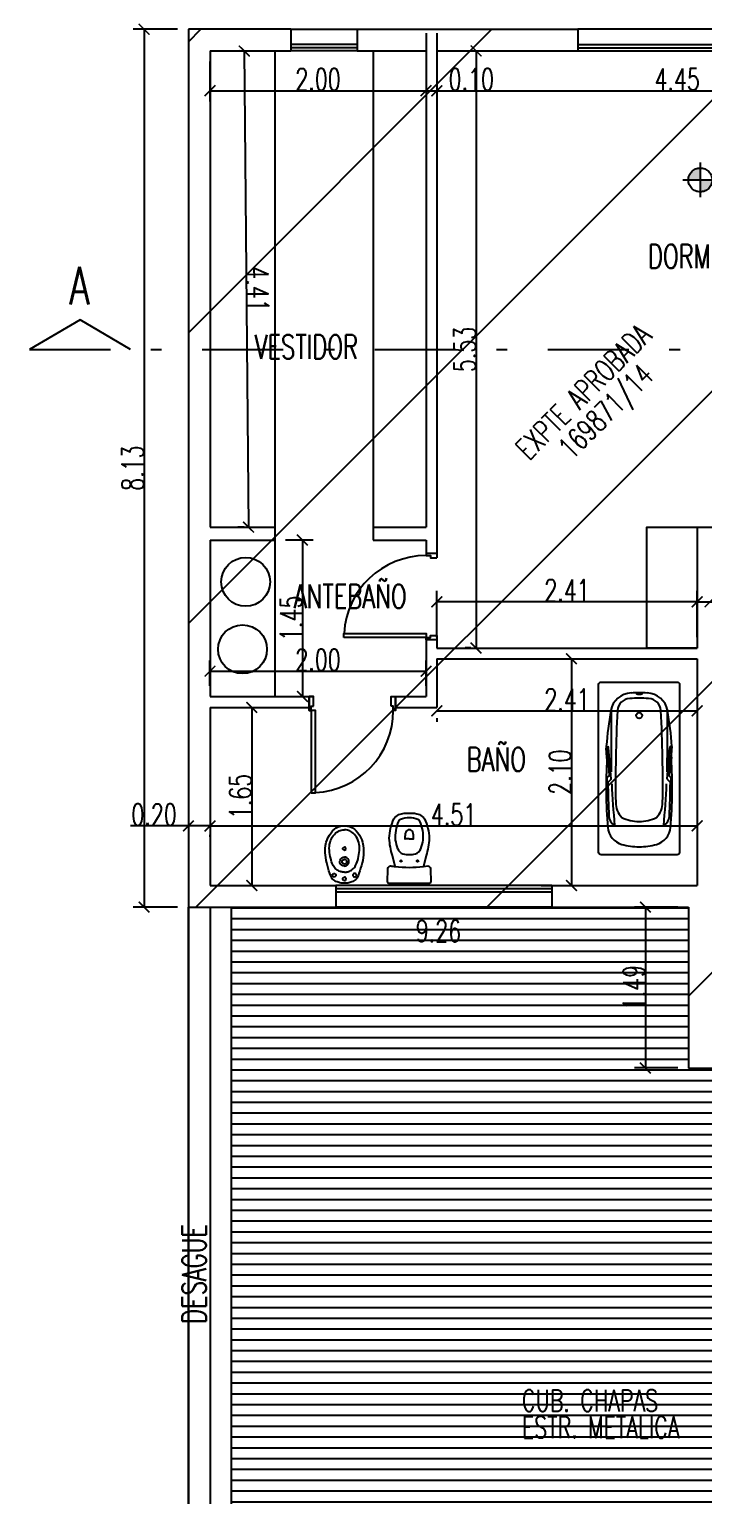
# Model space of a CAD drawing. Header units: millimetres. Extents: x 237 to 802, y 86 to 296.
# Drawn here: x 383.27 to 389.52, y 109.96 to 123.54 of the extents above; entities that cross this region are included whole.
import ezdxf

# ---------------------------------------------------------------- set-up
doc = ezdxf.new("R2010")
doc.units = ezdxf.units.MM
doc.linetypes.add('2040-Superposicion Puentes 20-21-22 con cintas TDC-023-024-025$0$DASHDOT2', pattern=[0.5, 0.25, -0.125, 0, -0.125])
doc.linetypes.add('CENTER', pattern=[50.8, 31.75, -6.35, 6.35, -6.35])
doc.layers.get('Defpoints').update_dxf_attribs({"color": 254})
for name, color, linetype in [('0-HATCH', 7, 'Continuous'), ('01-MUROS', 6, 'Continuous'), ('02', 1, 'Continuous'), ('02-CARPINTERÍAS', 9, 'Continuous'), ('04', 2, 'Continuous'), ('Baños', 1, 'Continuous'), ('MUROS', 6, 'Continuous')]:
    doc.layers.add(name, color=color, linetype=linetype)
doc.styles.add('GRAL', font='romans.shx', dxfattribs={"width": 0.7})
doc.dimstyles.new('C-100-2', dxfattribs={"dimscale": 0, "dimtxt": 0.2, "dimasz": 0.1, "dimexe": 0.1, "dimexo": 0.1, "dimgap": 0.005, "dimtad": 1, "dimzin": 0, "dimdsep": 46, "dimtxsty": 'GRAL', "dimblk1": 'ARCHTICK', "dimblk2": 'ARCHTICK', "dimsah": 1, "dimcen": 0, "dimclrd": 9, "dimclre": 9, "dimclrt": 1, "dimazin": 0, "dimtfac": 1, "dimtofl": 0, "dimtmove": 0, "dimatfit": 2, "dimldrblk": 'ARCHTICK', "dimfxl": 0, "dimtolj": 1, "dimtzin": 0, "dimarcsym": 0})
doc.dimstyles.new('SILUETA', dxfattribs={"dimscale": 0, "dimtxt": 0.2, "dimasz": 0.1, "dimexe": 0.1, "dimexo": 0.1, "dimgap": 0.005, "dimtad": 1, "dimlfac": 2, "dimzin": 0, "dimdsep": 46, "dimtxsty": 'GRAL', "dimblk1": 'ARCHTICK', "dimblk2": 'ARCHTICK', "dimsah": 1, "dimcen": 0, "dimse1": 1, "dimse2": 1, "dimsd1": 1, "dimsd2": 1, "dimclrd": 9, "dimclre": 9, "dimclrt": 1, "dimazin": 0, "dimtfac": 1, "dimtofl": 0, "dimtmove": 0, "dimatfit": 2, "dimldrblk": 'ARCHTICK', "dimfxl": 0, "dimtolj": 1, "dimtzin": 0, "dimarcsym": 0})

# ---------------------------------------------------------------- blocks, each defined once
blk = doc.blocks.new('_ArchTick')
at = {"color": 0, "linetype": 'ByBlock', "const_width": 0.15}
blk.add_lwpolyline([(-0.5, -0.5), (0.5, 0.5)], dxfattribs=at)
blk = doc.blocks.new('*D39')
at = {"color": 9, "lineweight": -2}
for p, q in [((384.946, 123.237), (384.946, 122.868)), ((386.946, 123.237), (386.946, 122.868)), ((384.946, 122.968), (386.946, 122.968))]:
    blk.add_line(p, q, dxfattribs=at)
at = {"layer": 'Defpoints', "color": 0}
for p in [(384.946, 123.337), (386.946, 123.337), (386.946, 122.968)]:
    blk.add_point(p, dxfattribs=at)
at = {"color": 9, "lineweight": -2, "xscale": 0.1, "yscale": 0.1, "zscale": 0.1, "rotation": 180}
blk.add_blockref('_ArchTick', (384.946, 122.968), dxfattribs=at)
at = {"color": 9, "lineweight": -2, "xscale": 0.1, "yscale": 0.1, "zscale": 0.1}
blk.add_blockref('_ArchTick', (386.946, 122.968), dxfattribs=at)
at = {"color": 1, "insert": (385.946, 123.073), "char_height": 0.2, "attachment_point": 5, "style": 'GRAL'}
blk.add_mtext('\\A1;2.00', dxfattribs=at)
blk = doc.blocks.new('*D40')
at = {"color": 9, "lineweight": -2}
for p, q in [((387.046, 123.237), (387.046, 122.868)), ((391.496, 123.237), (391.496, 122.868)), ((387.046, 122.968), (391.496, 122.968))]:
    blk.add_line(p, q, dxfattribs=at)
at = {"layer": 'Defpoints', "color": 0}
for p in [(387.046, 123.337), (391.496, 123.337), (391.496, 122.968)]:
    blk.add_point(p, dxfattribs=at)
at = {"color": 9, "lineweight": -2, "xscale": 0.1, "yscale": 0.1, "zscale": 0.1, "rotation": 180}
blk.add_blockref('_ArchTick', (387.046, 122.968), dxfattribs=at)
at = {"color": 9, "lineweight": -2, "xscale": 0.1, "yscale": 0.1, "zscale": 0.1}
blk.add_blockref('_ArchTick', (391.496, 122.968), dxfattribs=at)
at = {"color": 1, "insert": (389.271, 123.073), "char_height": 0.2, "attachment_point": 5, "style": 'GRAL'}
blk.add_mtext('\\A1;4.45', dxfattribs=at)
blk = doc.blocks.new('*D49')
at = {"color": 9, "lineweight": -2}
for p, q in [((387.409, 123.337), (387.409, 117.807)), ((387.499, 123.337), (387.509, 123.337)), ((387.36, 117.807), (387.309, 117.807))]:
    blk.add_line(p, q, dxfattribs=at)
at = {"layer": 'Defpoints', "color": 0}
for p in [(387.399, 123.337), (387.409, 117.807), (387.46, 117.807)]:
    blk.add_point(p, dxfattribs=at)
at = {"color": 9, "lineweight": -2, "xscale": 0.1, "yscale": 0.1, "zscale": 0.1}
for p, rotation in [((387.409, 123.337), 90), ((387.409, 117.807), 270)]:
    blk.add_blockref('_ArchTick', p, dxfattribs=dict(at, rotation=rotation))
at = {"color": 1, "insert": (387.304, 120.572), "char_height": 0.2, "attachment_point": 5, "rotation": 90, "style": 'GRAL'}
blk.add_mtext('\\A1;5.53', dxfattribs=at)
blk = doc.blocks.new('*D50')
at = {"color": 9, "lineweight": -2}
for p, q in [((387.046, 117.907), (387.046, 118.335)), ((389.456, 117.907), (389.456, 118.335)), ((389.456, 118.235), (387.046, 118.235))]:
    blk.add_line(p, q, dxfattribs=at)
at = {"layer": 'Defpoints', "color": 0}
for p in [(387.046, 118.235), (387.046, 117.807), (389.456, 117.807)]:
    blk.add_point(p, dxfattribs=at)
at = {"color": 9, "lineweight": -2, "xscale": 0.1, "yscale": 0.1, "zscale": 0.1, "rotation": 180}
blk.add_blockref('_ArchTick', (387.046, 118.235), dxfattribs=at)
at = {"color": 9, "lineweight": -2, "xscale": 0.1, "yscale": 0.1, "zscale": 0.1}
blk.add_blockref('_ArchTick', (389.456, 118.235), dxfattribs=at)
at = {"color": 1, "insert": (388.251, 118.34), "char_height": 0.2, "attachment_point": 5, "style": 'GRAL'}
blk.add_mtext('\\A1;2.41', dxfattribs=at)
blk = doc.blocks.new('*D65')
at = {"color": 9, "lineweight": -2}
for p, q in [((389.456, 118.235), (389.576, 118.235)), ((389.576, 118.235), (390.113, 118.235))]:
    blk.add_line(p, q, dxfattribs=at)
at = {"layer": 'Defpoints', "color": 0}
for p in [(389.456, 118.235), (389.576, 118.235), (389.576, 118.235)]:
    blk.add_point(p, dxfattribs=at)
at = {"color": 9, "lineweight": -2, "xscale": 0.1, "yscale": 0.1, "zscale": 0.1, "rotation": 180}
blk.add_blockref('_ArchTick', (389.456, 118.235), dxfattribs=at)
at = {"color": 9, "lineweight": -2, "xscale": 0.1, "yscale": 0.1, "zscale": 0.1}
blk.add_blockref('_ArchTick', (389.576, 118.235), dxfattribs=at)
at = {"color": 1, "insert": (389.895, 118.34), "char_height": 0.2, "attachment_point": 5, "style": 'GRAL'}
blk.add_mtext('\\A1;0.12', dxfattribs=at)
blk = doc.blocks.new('*D66')
at = {"color": 9, "lineweight": -2}
for p, q in [((386.946, 122.968), (387.046, 122.968)), ((387.046, 122.968), (387.583, 122.968))]:
    blk.add_line(p, q, dxfattribs=at)
at = {"layer": 'Defpoints', "color": 0}
for p in [(386.946, 122.968), (387.046, 122.968), (387.046, 122.968)]:
    blk.add_point(p, dxfattribs=at)
at = {"color": 9, "lineweight": -2, "xscale": 0.1, "yscale": 0.1, "zscale": 0.1, "rotation": 180}
blk.add_blockref('_ArchTick', (386.946, 122.968), dxfattribs=at)
at = {"color": 9, "lineweight": -2, "xscale": 0.1, "yscale": 0.1, "zscale": 0.1}
blk.add_blockref('_ArchTick', (387.046, 122.968), dxfattribs=at)
at = {"color": 1, "insert": (387.365, 123.073), "char_height": 0.2, "attachment_point": 5, "style": 'GRAL'}
blk.add_mtext('\\A1;0.10', dxfattribs=at)
blk = doc.blocks.new('b-bañera')
at = {"color": 1}
for p, q in [((-0.26, -0.25), (-0.26, -0.7)), ((0.26, -0.25), (0.26, -0.7)), ((-0.299, -0.696), (-0.304, -0.612)), ((-0.295, -0.665), (-0.289, -0.595)), ((-0.295, -0.665), (-0.29, -0.671)), ((-0.289, -0.595), (-0.288, -0.596)), ((-0.289, -0.672), (-0.278, -0.866)), ((-0.26, -0.897), (-0.285, -0.608)), ((0.26, -0.897), (0.285, -0.608)), ((0.289, -0.672), (0.278, -0.866)), ((0.289, -0.595), (0.288, -0.596)), ((0.295, -0.665), (0.289, -0.595)), ((0.295, -0.665), (0.29, -0.671)), ((0.299, -0.696), (0.304, -0.612)), ((-0.295, -0.885), (-0.28, -0.87)), ((-0.295, -0.935), (-0.295, -0.885)), ((-0.295, -0.935), (-0.261, -0.901)), ((0.295, -0.935), (0.261, -0.901)), ((0.295, -0.885), (0.28, -0.87)), ((0.295, -0.935), (0.295, -0.885))]:
    blk.add_line(p, q, dxfattribs=at)
blk.add_lwpolyline([(0.352, -1.6), (-0.352, -1.6, -0.414214), (-0.375, -1.577), (-0.375, -0.023, -0.414214), (-0.352, 0), (0.352, 0, -0.414214), (0.375, -0.023), (0.375, -1.577, -0.414214)], format="xyb", close=True)
blk.add_lwpolyline([(-0.026, -0.108, 0.338364), (-0.025, -0.109, 0.038384), (-0.018, -0.11, 0.0164), (-0.01, -0.111, 0.011665), (0.002, -0.111, 0.011665), (0.013, -0.111, 0.0164), (0.021, -0.11, 0.038384), (0.029, -0.109, 0.338364), (0.029, -0.108, 0.338364), (0.029, -0.107, 0.038384), (0.021, -0.106, 0.0164), (0.013, -0.105, 0.011665), (0.002, -0.105, 0.011665), (-0.01, -0.105, 0.0164), (-0.018, -0.106, 0.038384), (-0.025, -0.107, 0.338364)], format="xyb", close=True, dxfattribs=at)
blk.add_circle((0, -0.31), 0.0275, dxfattribs=at)
for centre, radius, start, end in [((-0.067, -0.301), 0.2, 92.1239, 168.9839), ((0, -2.1), 2, 90, 92.1239), ((0, -2.1), 2, 87.8761, 90), ((0.067, -0.301), 0.2, 11.0161, 87.8761), ((3.804, -0.935), 4.122, 170.6169, 175.2837), ((10.217, -0.834), 10.434, 176.8722, 179.2656), ((-0.082, -0.272), 0.12, 92.5539, 176.467), ((0, -2.1), 1.95, 90, 92.5539), ((0, -2.1), 1.95, 87.4461, 90), ((0.082, -0.272), 0.12, 3.533, 87.4461), ((-10.217, -0.834), 10.434, 0.7344, 3.1278), ((-3.804, -0.935), 4.122, 4.7163, 9.3831), ((-0.205, -0.606), 0.1, 174.4587, 183.7832), ((-0.291, -0.672), 0.002, 5, 45.7989), ((-0.289, -0.598), 0.002, 12.2804, 69.2529), ((-0.384, -0.619), 0.1, 4.1251, 12.2804), ((0.384, -0.619), 0.1, 167.7196, 175.8749), ((0.289, -0.598), 0.002, 110.7471, 167.7196), ((0.291, -0.672), 0.002, 134.2011, 175), ((0.205, -0.606), 0.1, 356.2168, 5.5413), ((4.372, -0.974), 4.678, 176.7381, 184.5547), ((-0.389, -0.702), 0.09, 356.4609, 3.7832), ((4.742, -0.704), 5.002, 179.9558, 181.4637), ((8.359, -0.93), 8.578, 178.4608, 181.2396), ((-8.359, -0.93), 8.578, 358.7604, 1.5392), ((-4.742, -0.704), 5.002, 358.5363, 0.0442), ((-4.372, -0.974), 4.678, 355.4453, 3.2619), ((0.389, -0.702), 0.09, 176.2168, 183.5391), ((6.261, -0.896), 6.55, 180.2903, 183.0512), ((-0.284, -0.866), 0.006, 315, 3.2505), ((-0.266, -0.897), 0.006, 315, 5), ((6.335, -0.669), 6.595, 182.3806, 185.7358), ((-6.335, -0.669), 6.595, 354.2642, 357.6194), ((0.266, -0.897), 0.006, 175, 225), ((0.284, -0.866), 0.006, 176.7495, 225), ((-6.261, -0.896), 6.55, 356.9488, 359.7097), ((-0.02, -1.116), 0.197, 179.9258, 224.322), ((0.02, -1.116), 0.197, 315.678, 0.0742), ((-0.112, -1.33), 0.18, 184.9418, 254.479), ((-0.18, -1.239), 0.1, 182.9172, 241.9463), ((0, -0.925), 0.366, 243.8791, 270), ((0, -0.925), 0.366, 270, 296.1209), ((0.112, -1.33), 0.18, 285.521, 355.0582), ((0.18, -1.239), 0.1, 298.0537, 357.0828), ((0, -0.925), 0.6, 254.479, 270), ((0, -0.925), 0.6, 270, 285.521)]:
    blk.add_arc(centre, radius, start, end, dxfattribs=at)
blk = doc.blocks.new('*D103')
at = {"color": 9, "lineweight": -2}
for p, q in [((389.276, 115.407), (388.877, 115.407)), ((388.977, 115.407), (388.977, 113.917)), ((389.276, 113.917), (388.877, 113.917))]:
    blk.add_line(p, q, dxfattribs=at)
at = {"layer": 'Defpoints', "color": 0}
for p in [(389.376, 115.407), (388.977, 113.917), (389.376, 113.917)]:
    blk.add_point(p, dxfattribs=at)
at = {"color": 9, "lineweight": -2, "xscale": 0.1, "yscale": 0.1, "zscale": 0.1}
for p, rotation in [((388.977, 115.407), 90), ((388.977, 113.917), 270)]:
    blk.add_blockref('_ArchTick', p, dxfattribs=dict(at, rotation=rotation))
at = {"color": 1, "insert": (388.872, 114.662), "char_height": 0.2, "attachment_point": 5, "rotation": 90, "style": 'GRAL'}
blk.add_mtext('\\A1;1.49', dxfattribs=at)
blk = doc.blocks.new('*D105')
at = {"color": 9, "lineweight": -2}
for p, q in [((384.646, 123.537), (384.236, 123.537)), ((384.336, 123.537), (384.336, 115.407)), ((384.646, 115.407), (384.236, 115.407))]:
    blk.add_line(p, q, dxfattribs=at)
at = {"layer": 'Defpoints', "color": 0}
for p in [(384.746, 123.537), (384.336, 115.407), (384.746, 115.407)]:
    blk.add_point(p, dxfattribs=at)
at = {"color": 9, "lineweight": -2, "xscale": 0.1, "yscale": 0.1, "zscale": 0.1}
for p, rotation in [((384.336, 123.537), 90), ((384.336, 115.407), 270)]:
    blk.add_blockref('_ArchTick', p, dxfattribs=dict(at, rotation=rotation))
at = {"color": 1, "insert": (384.231, 119.472), "char_height": 0.2, "attachment_point": 5, "rotation": 90, "style": 'GRAL'}
blk.add_mtext('\\A1;8.13', dxfattribs=at)
blk = doc.blocks.new('*D146')
at = {"layer": 'Defpoints', "color": 0}
for p in [(384.746, 115.407), (389.376, 115.407), (384.746, 115.081)]:
    blk.add_point(p, dxfattribs=at)
at = {"color": 1, "insert": (387.061, 115.186), "char_height": 0.2, "attachment_point": 5, "style": 'GRAL'}
blk.add_mtext('\\A1;9.26', dxfattribs=at)
blk = doc.blocks.new('b-inodoro')
at = {"color": 1}
for q in [(-0.036, -0.415), (0.036, -0.415)]:
    blk.add_line((0, -0.414), q, dxfattribs=at)
blk.add_lwpolyline([(-0.172, -0.164, -0.38877), (-0.197, -0.141, -0.019887), (-0.198, -0.126), (-0.2, -0.025), (-0.2, -0.02, -0.414214), (-0.18, 0), (0.18, 0, -0.414214), (0.2, -0.02), (0.2, -0.025), (0.198, -0.126, -0.019887), (0.197, -0.141, -0.38877), (0.172, -0.164), (0.17, -0.164, 0.009225), (0.131, -0.158), (0.155, -0.26, -0.058031), (0.185, -0.42, -0.099768), (0.141, -0.6, -0.155256), (0.095, -0.64, -0.093906), (0, -0.654, -0.093906), (-0.095, -0.64, -0.155256), (-0.141, -0.6, -0.099768), (-0.185, -0.42, -0.058031), (-0.156, -0.26), (-0.131, -0.158)], format="xyb", close=True)
for centre in [(-0.077, -0.21), (0.076, -0.21)]:
    blk.add_circle(centre, 0.0075, dxfattribs=at)
blk.add_arc((0, -1.228), 1.077, 83.0332, 96.9668)
for centre, radius, start, end in [((-0.01, -0.438), 0.169, 86.6758, 106.6602), ((0.01, -0.438), 0.169, 73.3398, 93.3242), ((0.223, -0.434), 0.353, 174.9532, 203.9732), ((0.165, -0.44), 0.296, 156.8405, 172.9203), ((-0.034, -0.349), 0.0772, 108.7508, 160.6658), ((0.034, -0.349), 0.0772, 19.3342, 71.2492), ((-0.223, -0.434), 0.353, 336.0268, 5.0468), ((-0.165, -0.44), 0.296, 7.0797, 23.1595), ((-0.036, -0.42), 0.00506, 91.9734, 179.8282), ((0.152, -0.421), 0.193, 179.8282, 196.8593), ((0, -0.465), 0.0349, 200.5908, 269.6445), ((0, -0.465), 0.0349, 270.3555, 339.4092), ((-0.152, -0.421), 0.193, 343.1407, 0.1718), ((0.036, -0.42), 0.00506, 0.1718, 88.0266), ((-0.07, -0.565), 0.0324, 203.9732, 250.1669), ((0.007, -0.353), 0.258, 250.1669, 268.5519), ((-0.007, -0.353), 0.258, 271.4481, 289.8331), ((0.07, -0.565), 0.0324, 289.8331, 336.0268)]:
    blk.add_arc(centre, radius, start, end, dxfattribs=at)
blk = doc.blocks.new('b-bidet')
at = {"color": 1}
for p, q in [((-0.111, -0.073), (-0.112, -0.078)), ((-0.112, -0.078), (-0.111, -0.083)), ((-0.109, -0.068), (-0.111, -0.073)), ((-0.111, -0.083), (-0.109, -0.088)), ((-0.105, -0.065), (-0.109, -0.068)), ((-0.109, -0.088), (-0.105, -0.092)), ((-0.101, -0.062), (-0.105, -0.065)), ((-0.105, -0.092), (-0.101, -0.094)), ((-0.101, -0.094), (-0.095, -0.095)), ((-0.095, -0.061), (-0.101, -0.062)), ((-0.09, -0.062), (-0.095, -0.061)), ((-0.095, -0.095), (-0.09, -0.094)), ((-0.085, -0.065), (-0.09, -0.062)), ((-0.09, -0.094), (-0.085, -0.092)), ((-0.082, -0.068), (-0.085, -0.065)), ((-0.085, -0.092), (-0.082, -0.088)), ((-0.079, -0.073), (-0.082, -0.068)), ((-0.082, -0.088), (-0.079, -0.083)), ((-0.079, -0.078), (-0.079, -0.073)), ((-0.079, -0.083), (-0.079, -0.078)), ((-0.013, -0.034), (-0.016, -0.039)), ((-0.016, -0.039), (-0.016, -0.044)), ((-0.016, -0.044), (-0.016, -0.049)), ((-0.016, -0.049), (-0.013, -0.053)), ((-0.01, -0.03), (-0.013, -0.034)), ((-0.013, -0.053), (-0.01, -0.057)), ((-0.005, -0.028), (-0.01, -0.03)), ((-0.01, -0.057), (-0.005, -0.059)), ((0, -0.027), (-0.005, -0.028)), ((-0.005, -0.059), (0, -0.06)), ((0, -0.027), (0.005, -0.028)), ((0.005, -0.059), (0, -0.06)), ((0.005, -0.028), (0.01, -0.03)), ((0.01, -0.057), (0.005, -0.059)), ((0.01, -0.03), (0.013, -0.034)), ((0.013, -0.053), (0.01, -0.057)), ((0.013, -0.034), (0.016, -0.039)), ((0.016, -0.049), (0.013, -0.053)), ((0.016, -0.039), (0.016, -0.044)), ((0.016, -0.044), (0.016, -0.049)), ((0.079, -0.073), (0.082, -0.068)), ((0.079, -0.078), (0.079, -0.073)), ((0.079, -0.083), (0.079, -0.078)), ((0.082, -0.088), (0.079, -0.083)), ((0.082, -0.068), (0.085, -0.065)), ((0.085, -0.092), (0.082, -0.088)), ((0.085, -0.065), (0.09, -0.062)), ((0.09, -0.094), (0.085, -0.092)), ((0.09, -0.062), (0.095, -0.061)), ((0.095, -0.095), (0.09, -0.094)), ((0.095, -0.061), (0.1, -0.062)), ((0.1, -0.094), (0.095, -0.095)), ((0.1, -0.062), (0.105, -0.065)), ((0.105, -0.092), (0.1, -0.094)), ((0.105, -0.065), (0.109, -0.068)), ((0.109, -0.088), (0.105, -0.092)), ((0.109, -0.068), (0.111, -0.073)), ((0.111, -0.083), (0.109, -0.088)), ((0.111, -0.073), (0.112, -0.078)), ((0.112, -0.078), (0.111, -0.083)), ((-0.041, -0.192), (-0.042, -0.205)), ((-0.042, -0.205), (-0.04, -0.218)), ((-0.036, -0.18), (-0.041, -0.192)), ((-0.04, -0.218), (-0.033, -0.23)), ((-0.027, -0.17), (-0.036, -0.18)), ((-0.033, -0.23), (-0.023, -0.239)), ((-0.015, -0.164), (-0.027, -0.17)), ((-0.023, -0.239), (-0.011, -0.244)), ((-0.021, -0.197), (-0.022, -0.204)), ((-0.022, -0.204), (-0.021, -0.211)), ((-0.018, -0.191), (-0.021, -0.197)), ((-0.021, -0.211), (-0.017, -0.217)), ((-0.013, -0.186), (-0.018, -0.191)), ((-0.017, -0.217), (-0.012, -0.222)), ((0, -0.161), (-0.015, -0.164)), ((-0.007, -0.183), (-0.013, -0.186)), ((-0.012, -0.222), (-0.006, -0.225)), ((-0.011, -0.244), (0, -0.246)), ((0, -0.181), (-0.007, -0.183)), ((-0.006, -0.225), (0, -0.225)), ((0, -0.161), (0.015, -0.164)), ((0, -0.181), (0.007, -0.183)), ((0.006, -0.225), (0, -0.225)), ((0.011, -0.244), (0, -0.246)), ((0.012, -0.222), (0.006, -0.225)), ((0.007, -0.183), (0.013, -0.186)), ((0.023, -0.239), (0.011, -0.244)), ((0.017, -0.217), (0.012, -0.222)), ((0.013, -0.186), (0.018, -0.191)), ((0.015, -0.164), (0.027, -0.17)), ((0.021, -0.211), (0.017, -0.217)), ((0.018, -0.191), (0.021, -0.197)), ((0.021, -0.197), (0.022, -0.204)), ((0.022, -0.204), (0.021, -0.211)), ((0.033, -0.23), (0.023, -0.239)), ((0.027, -0.17), (0.036, -0.18)), ((0.04, -0.218), (0.033, -0.23)), ((0.036, -0.18), (0.041, -0.192)), ((0.042, -0.205), (0.04, -0.218)), ((0.041, -0.192), (0.042, -0.205)), ((-0.012, -0.315), (-0.014, -0.319)), ((-0.014, -0.319), (-0.014, -0.323)), ((-0.014, -0.323), (-0.014, -0.328)), ((-0.014, -0.328), (-0.012, -0.332)), ((-0.008, -0.312), (-0.012, -0.315)), ((-0.012, -0.332), (-0.009, -0.335)), ((-0.009, -0.335), (-0.005, -0.337)), ((-0.004, -0.31), (-0.008, -0.312)), ((-0.005, -0.337), (0, -0.338)), ((0, -0.309), (-0.004, -0.31)), ((0, -0.309), (0.004, -0.31)), ((0.005, -0.337), (0, -0.338)), ((0.004, -0.31), (0.008, -0.312)), ((0.009, -0.335), (0.005, -0.337)), ((0.008, -0.312), (0.012, -0.315)), ((0.012, -0.332), (0.009, -0.335)), ((0.012, -0.315), (0.014, -0.319)), ((0.014, -0.328), (0.012, -0.332)), ((0.014, -0.319), (0.014, -0.323)), ((0.014, -0.323), (0.014, -0.328))]:
    blk.add_line(p, q, dxfattribs=at)
for p, q in [((-0.076, -0.133), (-0.085, -0.141)), ((-0.067, -0.126), (-0.076, -0.133)), ((-0.059, -0.121), (-0.067, -0.126)), ((-0.051, -0.116), (-0.059, -0.121)), ((-0.039, -0.112), (-0.051, -0.116)), ((-0.032, -0.11), (-0.039, -0.112)), ((-0.023, -0.109), (-0.032, -0.11)), ((-0.017, -0.108), (-0.023, -0.109)), ((-0.008, -0.107), (-0.017, -0.108)), ((0, -0.107), (-0.008, -0.107)), ((0, -0.107), (0.008, -0.107)), ((0.008, -0.107), (0.017, -0.108)), ((0.017, -0.108), (0.023, -0.109)), ((0.023, -0.109), (0.032, -0.11)), ((0.032, -0.11), (0.039, -0.112)), ((0.039, -0.112), (0.051, -0.116)), ((0.051, -0.116), (0.059, -0.121)), ((0.059, -0.121), (0.067, -0.126)), ((0.067, -0.126), (0.076, -0.133)), ((0.076, -0.133), (0.085, -0.141)), ((-0.135, -0.269), (-0.137, -0.288)), ((-0.131, -0.251), (-0.135, -0.269)), ((-0.127, -0.233), (-0.131, -0.251)), ((-0.124, -0.218), (-0.127, -0.233)), ((-0.119, -0.202), (-0.124, -0.218)), ((-0.113, -0.188), (-0.119, -0.202)), ((-0.104, -0.169), (-0.113, -0.188)), ((-0.099, -0.158), (-0.104, -0.169)), ((-0.093, -0.15), (-0.099, -0.158)), ((-0.085, -0.141), (-0.093, -0.15)), ((0.085, -0.141), (0.093, -0.15)), ((0.093, -0.15), (0.099, -0.158)), ((0.099, -0.158), (0.104, -0.169)), ((0.104, -0.169), (0.113, -0.188)), ((0.113, -0.188), (0.119, -0.202)), ((0.119, -0.202), (0.124, -0.218)), ((0.124, -0.218), (0.127, -0.233)), ((0.127, -0.233), (0.131, -0.251)), ((0.131, -0.251), (0.135, -0.269)), ((0.135, -0.269), (0.137, -0.288)), ((-0.139, -0.308), (-0.14, -0.33)), ((-0.14, -0.33), (-0.139, -0.347)), ((-0.137, -0.288), (-0.139, -0.308)), ((-0.139, -0.347), (-0.137, -0.364)), ((-0.137, -0.364), (-0.133, -0.381)), ((-0.133, -0.381), (-0.128, -0.398)), ((-0.128, -0.398), (-0.121, -0.415)), ((0.128, -0.398), (0.121, -0.415)), ((0.133, -0.381), (0.128, -0.398)), ((0.137, -0.364), (0.133, -0.381)), ((0.137, -0.288), (0.139, -0.308)), ((0.139, -0.347), (0.137, -0.364)), ((0.139, -0.308), (0.14, -0.33)), ((0.14, -0.33), (0.139, -0.347)), ((-0.121, -0.415), (-0.113, -0.43)), ((-0.113, -0.43), (-0.104, -0.442)), ((-0.104, -0.442), (-0.093, -0.456)), ((-0.093, -0.456), (-0.081, -0.468)), ((-0.081, -0.468), (-0.069, -0.478)), ((-0.069, -0.478), (-0.059, -0.484)), ((-0.059, -0.484), (-0.05, -0.489)), ((-0.05, -0.489), (-0.039, -0.493)), ((-0.039, -0.493), (-0.03, -0.496)), ((-0.03, -0.496), (-0.016, -0.498)), ((-0.016, -0.498), (-0.007, -0.499)), ((-0.007, -0.499), (0, -0.499)), ((0.007, -0.499), (0, -0.499)), ((0.016, -0.498), (0.007, -0.499)), ((0.03, -0.496), (0.016, -0.498)), ((0.039, -0.493), (0.03, -0.496)), ((0.05, -0.489), (0.039, -0.493)), ((0.059, -0.484), (0.05, -0.489)), ((0.069, -0.478), (0.059, -0.484)), ((0.081, -0.468), (0.069, -0.478)), ((0.093, -0.456), (0.081, -0.468)), ((0.104, -0.442), (0.093, -0.456)), ((0.113, -0.43), (0.104, -0.442)), ((0.121, -0.415), (0.113, -0.43))]:
    blk.add_line(p, q)
blk.add_lwpolyline([(0, -0.004), (0.005, -0.004), (0.014, -0.004), (0.022, -0.005), (0.031, -0.006), (0.041, -0.008), (0.05, -0.01), (0.059, -0.013), (0.068, -0.016), (0.078, -0.02), (0.088, -0.025), (0.096, -0.031), (0.105, -0.038), (0.113, -0.046), (0.118, -0.054), (0.123, -0.065), (0.129, -0.078), (0.135, -0.093), (0.143, -0.118), (0.15, -0.142), (0.158, -0.167), (0.164, -0.193), (0.169, -0.216), (0.173, -0.241), (0.176, -0.265), (0.177, -0.284), (0.177, -0.298), (0.177, -0.311), (0.177, -0.327), (0.174, -0.355), (0.168, -0.384), (0.161, -0.405), (0.152, -0.426), (0.139, -0.45), (0.124, -0.472), (0.11, -0.488), (0.093, -0.504), (0.075, -0.516), (0.057, -0.525), (0.044, -0.53), (0.032, -0.533), (0.021, -0.535), (0.008, -0.537), (0, -0.537), (-0.008, -0.537), (-0.021, -0.535), (-0.032, -0.533), (-0.044, -0.53), (-0.057, -0.525), (-0.075, -0.516), (-0.093, -0.504), (-0.11, -0.488), (-0.124, -0.472), (-0.139, -0.45), (-0.152, -0.426), (-0.161, -0.405), (-0.168, -0.384), (-0.174, -0.355), (-0.177, -0.327), (-0.177, -0.311), (-0.177, -0.298), (-0.177, -0.284), (-0.176, -0.265), (-0.173, -0.241), (-0.169, -0.216), (-0.164, -0.193), (-0.158, -0.167), (-0.15, -0.142), (-0.143, -0.118), (-0.135, -0.093), (-0.129, -0.078), (-0.123, -0.065), (-0.118, -0.054), (-0.113, -0.046), (-0.105, -0.038), (-0.096, -0.031), (-0.088, -0.025), (-0.078, -0.02), (-0.068, -0.016), (-0.059, -0.013), (-0.05, -0.01), (-0.041, -0.008), (-0.031, -0.006), (-0.022, -0.005), (-0.014, -0.004), (-0.005, -0.004)], close=True)
blk = doc.blocks.new('*D159')
at = {"color": 9, "lineweight": -2}
for p, q in [((385.221, 123.336), (385.163, 123.335)), ((385.263, 123.336), (385.303, 118.926)), ((385.261, 118.926), (385.203, 118.925))]:
    blk.add_line(p, q, dxfattribs=at)
at = {"layer": 'Defpoints', "color": 0}
for p in [(385.321, 123.337), (385.303, 118.926), (385.361, 118.927)]:
    blk.add_point(p, dxfattribs=at)
at = {"color": 9, "lineweight": -2, "xscale": 0.1, "yscale": 0.1, "zscale": 0.1}
for p, rotation in [((385.263, 123.336), 90.52452677730103), ((385.303, 118.926), 270.524526777301)]:
    blk.add_blockref('_ArchTick', p, dxfattribs=dict(at, rotation=rotation))
at = {"color": 1, "insert": (385.388, 121.132), "char_height": 0.2, "attachment_point": 5, "rotation": 270.5245, "style": 'GRAL'}
blk.add_mtext('\\A1;4.41', dxfattribs=at)
blk = doc.blocks.new('*D160')
at = {"color": 9, "lineweight": -2}
for p, q in [((385.046, 117.257), (385.433, 117.257)), ((385.333, 117.257), (385.333, 115.607)), ((385.046, 115.607), (385.433, 115.607))]:
    blk.add_line(p, q, dxfattribs=at)
at = {"layer": 'Defpoints', "color": 0}
for p in [(384.946, 117.257), (384.946, 115.607), (385.333, 115.607)]:
    blk.add_point(p, dxfattribs=at)
at = {"color": 9, "lineweight": -2, "xscale": 0.1, "yscale": 0.1, "zscale": 0.1}
for p, rotation in [((385.333, 117.257), 90), ((385.333, 115.607), 270)]:
    blk.add_blockref('_ArchTick', p, dxfattribs=dict(at, rotation=rotation))
at = {"color": 1, "insert": (385.228, 116.432), "char_height": 0.2, "attachment_point": 5, "rotation": 90, "style": 'GRAL'}
blk.add_mtext('\\A1;1.65', dxfattribs=at)
blk = doc.blocks.new('*D161')
at = {"color": 9, "lineweight": -2}
for p, q in [((384.946, 116.159), (389.456, 116.159)), ((384.946, 116.076), (384.946, 116.059)), ((389.456, 116.076), (389.456, 116.059))]:
    blk.add_line(p, q, dxfattribs=at)
at = {"layer": 'Defpoints', "color": 0}
for p in [(384.946, 116.176), (389.456, 116.176), (389.456, 116.159)]:
    blk.add_point(p, dxfattribs=at)
at = {"color": 9, "lineweight": -2, "xscale": 0.1, "yscale": 0.1, "zscale": 0.1, "rotation": 180}
blk.add_blockref('_ArchTick', (384.946, 116.159), dxfattribs=at)
at = {"color": 9, "lineweight": -2, "xscale": 0.1, "yscale": 0.1, "zscale": 0.1}
blk.add_blockref('_ArchTick', (389.456, 116.159), dxfattribs=at)
at = {"color": 1, "insert": (387.201, 116.264), "char_height": 0.2, "attachment_point": 5, "style": 'GRAL'}
blk.add_mtext('\\A1;4.51', dxfattribs=at)
blk = doc.blocks.new('*D162')
at = {"color": 9, "lineweight": -2}
for p, q in [((384.746, 116.159), (384.21, 116.159)), ((384.946, 116.159), (384.746, 116.159))]:
    blk.add_line(p, q, dxfattribs=at)
at = {"layer": 'Defpoints', "color": 0}
for p in [(384.746, 116.159), (384.746, 116.159), (384.946, 116.159)]:
    blk.add_point(p, dxfattribs=at)
at = {"color": 9, "lineweight": -2, "xscale": 0.1, "yscale": 0.1, "zscale": 0.1, "rotation": 180}
blk.add_blockref('_ArchTick', (384.746, 116.159), dxfattribs=at)
at = {"color": 9, "lineweight": -2, "xscale": 0.1, "yscale": 0.1, "zscale": 0.1}
blk.add_blockref('_ArchTick', (384.946, 116.159), dxfattribs=at)
at = {"color": 1, "insert": (384.428, 116.264), "char_height": 0.2, "attachment_point": 5, "style": 'GRAL'}
blk.add_mtext('\\A1;0.20', dxfattribs=at)
blk = doc.blocks.new('*D164')
at = {"color": 9, "lineweight": -2}
for p, q in [((385.646, 118.807), (385.902, 118.807)), ((385.802, 118.807), (385.802, 117.357)), ((385.646, 117.357), (385.902, 117.357))]:
    blk.add_line(p, q, dxfattribs=at)
at = {"layer": 'Defpoints', "color": 0}
for p in [(385.546, 118.807), (385.546, 117.357), (385.802, 117.357)]:
    blk.add_point(p, dxfattribs=at)
at = {"color": 9, "lineweight": -2, "xscale": 0.1, "yscale": 0.1, "zscale": 0.1}
for p, rotation in [((385.802, 118.807), 90), ((385.802, 117.357), 270)]:
    blk.add_blockref('_ArchTick', p, dxfattribs=dict(at, rotation=rotation))
at = {"color": 1, "insert": (385.697, 118.082), "char_height": 0.2, "attachment_point": 5, "rotation": 90, "style": 'GRAL'}
blk.add_mtext('\\A1;1.45', dxfattribs=at)
blk = doc.blocks.new('*D165')
at = {"color": 9, "lineweight": -2}
for p, q in [((384.946, 117.457), (384.946, 117.692)), ((386.946, 117.457), (386.946, 117.692)), ((384.946, 117.592), (386.946, 117.592))]:
    blk.add_line(p, q, dxfattribs=at)
at = {"layer": 'Defpoints', "color": 0}
for p in [(386.946, 117.592), (384.946, 117.357), (386.946, 117.357)]:
    blk.add_point(p, dxfattribs=at)
at = {"color": 9, "lineweight": -2, "xscale": 0.1, "yscale": 0.1, "zscale": 0.1, "rotation": 180}
blk.add_blockref('_ArchTick', (384.946, 117.592), dxfattribs=at)
at = {"color": 9, "lineweight": -2, "xscale": 0.1, "yscale": 0.1, "zscale": 0.1}
blk.add_blockref('_ArchTick', (386.946, 117.592), dxfattribs=at)
at = {"color": 1, "insert": (385.946, 117.697), "char_height": 0.2, "attachment_point": 5, "style": 'GRAL'}
blk.add_mtext('\\A1;2.00', dxfattribs=at)
blk = doc.blocks.new('*D166')
at = {"color": 9, "lineweight": -2}
for p, q in [((388.292, 117.707), (388.292, 115.607)), ((388.351, 117.707), (388.392, 117.707)), ((388.351, 115.607), (388.392, 115.607))]:
    blk.add_line(p, q, dxfattribs=at)
at = {"layer": 'Defpoints', "color": 0}
for p in [(388.251, 117.707), (388.251, 115.607), (388.292, 115.607)]:
    blk.add_point(p, dxfattribs=at)
at = {"color": 9, "lineweight": -2, "xscale": 0.1, "yscale": 0.1, "zscale": 0.1}
for p, rotation in [((388.292, 117.707), 90), ((388.292, 115.607), 270)]:
    blk.add_blockref('_ArchTick', p, dxfattribs=dict(at, rotation=rotation))
at = {"color": 1, "insert": (388.187, 116.657), "char_height": 0.2, "attachment_point": 5, "rotation": 90, "style": 'GRAL'}
blk.add_mtext('\\A1;2.10', dxfattribs=at)
blk = doc.blocks.new('*D167')
at = {"color": 9, "lineweight": -2}
for p, q in [((387.046, 117.224), (389.456, 117.224)), ((387.046, 117.157), (387.046, 117.124)), ((389.456, 117.157), (389.456, 117.124))]:
    blk.add_line(p, q, dxfattribs=at)
at = {"layer": 'Defpoints', "color": 0}
for p in [(387.046, 117.257), (389.456, 117.257), (389.456, 117.224)]:
    blk.add_point(p, dxfattribs=at)
at = {"color": 9, "lineweight": -2, "xscale": 0.1, "yscale": 0.1, "zscale": 0.1, "rotation": 180}
blk.add_blockref('_ArchTick', (387.046, 117.224), dxfattribs=at)
at = {"color": 9, "lineweight": -2, "xscale": 0.1, "yscale": 0.1, "zscale": 0.1}
blk.add_blockref('_ArchTick', (389.456, 117.224), dxfattribs=at)
at = {"color": 1, "insert": (388.251, 117.329), "char_height": 0.2, "attachment_point": 5, "style": 'GRAL'}
blk.add_mtext('\\A1;2.41', dxfattribs=at)

msp = doc.modelspace()

# ---------------------------------------------------------------- hatches: boundary and pattern name
h = msp.add_hatch()
h.set_pattern_fill('ANSI31', color=9, scale=0.6)
h.paths.add_polyline_path([(384.7464, 123.5365), (391.6964, 123.5365), (391.6964, 122.9065), (394.6464, 122.9065), (394.6464, 123.5365), (398.7464, 123.5365), (398.7464, 112.1965), (394.7864, 112.1965), (394.7864, 116.8065), (391.9764, 116.8065), (391.9764, 113.9165), (389.3764, 113.9165), (389.3764, 115.4065), (384.7464, 115.4065)])
h = msp.add_hatch()
h.set_pattern_fill('_USER', color=256, scale=0.1, angle=180, pattern_type=0)
h.set_pattern_definition([(180, (0, 0), (-1e-17, -0.1), [])])
h.paths.add_polyline_path([(390.9464, 113.9165), (390.2264, 113.9165), (389.3764, 113.9165), (389.3764, 115.4065), (388.0114, 115.4065), (386.1114, 115.4065), (385.1464, 115.4065), (385.1464, 109.0065), (390.9464, 109.0065)])
at = {"layer": '04', "linetype": 'CENTER'}
h = msp.add_hatch(dxfattribs=at)
h.set_pattern_fill('ANSI36', color=1, scale=0.000448, style=0)
h.set_pattern_definition([(45, (-294.2143073, -343.7386877), (0.0007543415142, 0.0027659188853), [0.003556, -0.0007112, 0, -0.0007112])])
h.paths.add_polyline_path([(389.3744, 122.1415), (389.4848, 122.1415), (389.4848, 122.2519, 0.4142136)])
h.paths.add_polyline_path([(389.5952, 122.1415), (389.4848, 122.1415), (389.4848, 122.0312, 0.4142136)])

# ---------------------------------------------------------------- linework, layer by layer
at = {"color": 7, "linetype": '2040-Superposicion Puentes 20-21-22 con cintas TDC-023-024-025$0$DASHDOT2', "ltscale": 3}
msp.add_line((383.2735, 120.5723), (400.3982, 120.5723), dxfattribs=at)
at = {"color": 9}
msp.add_lwpolyline([(389.4564, 117.8065), (388.9915, 117.8065), (388.9915, 118.9265), (389.4564, 118.9265)], close=True, dxfattribs=at)
for centre in [(385.2761, 118.419), (385.2475, 117.795)]:
    msp.add_circle(centre, 0.226, dxfattribs=at)
at = {"layer": '0-HATCH'}
for p, q in [((384.7464, 115.4065), (384.7464, 108.8065)), ((384.9464, 115.4065), (384.9464, 109.0065))]:
    msp.add_line(p, q, dxfattribs=at)
msp.add_lwpolyline([(385.1464, 109.0065), (385.1464, 115.4065)], dxfattribs=at)
at = {"layer": '01-MUROS'}
for p, q in [((385.6953, 123.5365), (384.7464, 123.5365)), ((384.7464, 123.5365), (384.7464, 115.4065)), ((385.6953, 123.5365), (385.6953, 123.3365)), ((386.2075, 123.5365), (388.3514, 123.5365)), ((386.3075, 123.5365), (386.3075, 123.3365)), ((386.9464, 123.5024), (386.9464, 118.9265)), ((387.0464, 123.5024), (387.0464, 118.6424)), ((388.3514, 123.5365), (388.3514, 123.3365)), ((384.9464, 123.3365), (384.9464, 118.9265)), ((384.9464, 123.3365), (385.6953, 123.3365)), ((386.3075, 123.3365), (386.9464, 123.3365)), ((387.0464, 123.3365), (388.3514, 123.3365)), ((384.9464, 118.9265), (385.5464, 118.9265)), ((386.4564, 118.9265), (386.9464, 118.9265)), ((389.4564, 118.9265), (389.4564, 117.8065)), ((389.4564, 118.9265), (389.7192, 118.9265)), ((384.9464, 118.8065), (385.5464, 118.8065)), ((384.9464, 118.8065), (384.9464, 117.3565)), ((386.4564, 118.8065), (386.9464, 118.8065)), ((386.9464, 118.8065), (386.9464, 118.6624)), ((386.9464, 117.8824), (386.9464, 117.3565)), ((387.0464, 117.9224), (387.0464, 117.8065)), ((387.0464, 117.8065), (389.4564, 117.8065)), ((387.0464, 117.7065), (389.4564, 117.7065)), ((387.0464, 117.7065), (387.0464, 117.2565)), ((389.4564, 117.7065), (389.4564, 115.6065)), ((384.9464, 117.3565), (385.9032, 117.3565)), ((385.8632, 117.2265), (385.8632, 117.3565)), ((386.6232, 117.3565), (386.9464, 117.3565)), ((386.6632, 117.2265), (386.6632, 117.3565)), ((384.9464, 117.2565), (385.8632, 117.2565)), ((384.9464, 117.2565), (384.9464, 115.6065)), ((386.6632, 117.2565), (387.0464, 117.2565)), ((384.9464, 115.6065), (386.1114, 115.6065)), ((386.1114, 115.6065), (386.1114, 115.4065)), ((388.0114, 115.6065), (389.4564, 115.6065)), ((388.1114, 115.6065), (388.1114, 115.4065)), ((384.7464, 115.4065), (386.1114, 115.4065)), ((384.7464, 115.4065), (386.1114, 115.4065)), ((384.7464, 108.8565), (384.7464, 115.4065)), ((388.0114, 115.4065), (389.3764, 115.4065)), ((389.3764, 115.4065), (389.3764, 113.9165)), ((389.3764, 113.9165), (390.2264, 113.9165))]:
    msp.add_line(p, q, dxfattribs=at)
at = {"layer": '01-MUROS', "color": 1}
for p, q in [((385.5464, 123.3365), (385.5464, 118.8065)), ((386.4564, 123.3365), (386.4564, 118.8065)), ((385.5464, 118.8065), (385.5464, 117.3565))]:
    msp.add_line(p, q, dxfattribs=at)
at = {"layer": '02-CARPINTERÍAS'}
for p, q in [((385.6953, 123.5365), (386.3075, 123.5365)), ((390.2014, 123.5365), (388.3514, 123.5365)), ((386.3075, 123.3965), (385.6953, 123.3965)), ((386.3075, 123.3665), (385.6953, 123.3665)), ((386.3075, 123.3365), (385.6953, 123.3365)), ((388.3514, 123.3965), (390.2014, 123.3965)), ((388.3514, 123.3665), (390.2014, 123.3665)), ((388.3514, 123.3365), (390.2014, 123.3365)), ((388.1114, 115.6065), (386.1114, 115.6065)), ((388.1114, 115.5765), (386.1114, 115.5765)), ((388.1114, 115.5465), (386.1114, 115.5465)), ((388.1114, 115.4065), (386.1114, 115.4065))]:
    msp.add_line(p, q, dxfattribs=at)
for points in [[(387.0464, 118.6824), (386.9464, 118.6824), (386.9464, 118.6624), (386.9864, 118.6624), (386.9864, 118.6424), (387.0464, 118.6424)], [(387.0464, 117.8824), (386.9464, 117.8824), (386.9464, 117.9024), (386.9864, 117.9024), (386.9864, 117.9224), (387.0464, 117.9224)]]:
    msp.add_lwpolyline(points, dxfattribs=at)
for points in [[(386.1864, 117.9024), (386.1864, 117.9424), (386.9464, 117.9424), (386.9464, 117.9024)], [(385.9032, 117.2665), (385.9032, 117.3565), (385.8632, 117.3565), (385.8632, 117.2265), (385.8832, 117.2265), (385.8832, 117.2665)], [(386.6232, 117.2665), (386.6232, 117.3565), (386.6632, 117.3565), (386.6632, 117.2265), (386.6432, 117.2265), (386.6432, 117.2665)], [(385.8832, 116.4665), (385.9232, 116.4665), (385.9232, 117.2265), (385.8832, 117.2265)]]:
    msp.add_lwpolyline(points, close=True, dxfattribs=at)
for centre, start, end in [((386.9464, 117.9024), 90, 176.98304), ((385.8832, 117.2265), 273.01696, 0)]:
    msp.add_arc(centre, 0.76, start, end, dxfattribs=at)
at = {"layer": '04', "color": 1, "linetype": 'CENTER'}
for p, q in [((389.4848, 122.3019), (389.4848, 121.9812)), ((389.3244, 122.1415), (390.1449, 122.1415))]:
    msp.add_line(p, q, dxfattribs=at)
msp.add_circle((389.4848, 122.1415), 0.1104, dxfattribs=at)
at = {"layer": 'MUROS', "color": 1}
for p, q in [((383.7437, 120.8457), (383.2735, 120.5723)), ((384.2113, 120.5723), (383.7437, 120.8457))]:
    msp.add_line(p, q, dxfattribs=at)

# ---------------------------------------------------------------- block references
at = {"layer": 'Baños'}
msp.add_blockref('b-bañera', (388.9192, 117.491), dxfattribs=at)
at = {"layer": 'Baños', "rotation": 180}
for name, p in [('b-inodoro', (386.7905, 115.624)), ('b-bidet', (386.1905, 115.624))]:
    msp.add_blockref(name, p, dxfattribs=at)

# ---------------------------------------------------------------- texts
at = {"layer": '02', "style": 'GRAL', "width": 0.7}
for s, height, p in [('DORMITORIO', 0.22, (389.0017, 121.3245)), ('VESTIDOR', 0.22, (385.3599, 120.4863)), ('ANTEBAÑO', 0.22, (385.723, 118.1753)), ('BAÑO', 0.22, (387.3234, 116.6645)), ('CUB. CHAPAS', 0.2, (387.8339, 110.7363)), ('ESTR. METALICA', 0.2, (387.8338, 110.4899))]:
    msp.add_text(s, height=height, dxfattribs=at).set_placement(p)
at = {"layer": '02', "color": 7, "style": 'GRAL', "width": 0.7}
msp.add_text('A', height=0.35, dxfattribs=at).set_placement((383.6442, 120.988))
at = {"layer": '02', "style": 'GRAL', "width": 0.7}
for s, height, rotation, p in [('EXPTE APROBADA', 0.2, 45, (387.898, 119.5357)), ('169871/14', 0.2, 45, (388.2951, 119.543)), ('DESAGUE', 0.22, 90, (384.9091, 111.5471))]:
    msp.add_text(s, height=height, rotation=rotation, dxfattribs=at).set_placement(p)

# ---------------------------------------------------------------- dimensions: what is measured, and where the dimension line sits
at = {"color": 9}
for base, p1, p2, picture, middle in [((384.3363, 115.4065), (384.7464, 123.5365), (384.7464, 115.4065), '*D105', (384.2313, 119.4715)), ((387.4091, 117.8065), (387.3989, 123.3365), (387.4602, 117.8065), '*D49', (387.3041, 120.5715)), ((385.8016, 117.3565), (385.5464, 118.8065), (385.5464, 117.3565), '*D164', (385.6966, 118.0815)), ((388.2923, 115.6065), (388.2514, 117.7065), (388.2514, 115.6065), '*D166', (388.1873, 116.6565)), ((385.3333, 115.6065), (384.9464, 117.2565), (384.9464, 115.6065), '*D160', (385.2283, 116.4315)), ((388.9766, 113.9165), (389.3764, 115.4065), (389.3764, 113.9165), '*D103', (388.8716, 114.6615))]:
    dim = msp.add_linear_dim(base=base, p1=p1, p2=p2, angle=90, dimstyle='C-100-2', override={"dimscale": 1}, dxfattribs=at)
    dim.commit()
    dim.dimension.update_dxf_attribs({"geometry": picture, "text_midpoint": middle})
for base, p1, p2, dimstyle, picture, middle in [((386.9464, 122.9677), (384.9464, 123.3365), (386.9464, 123.3365), 'C-100-2', '*D39', (385.9464, 123.0727)), ((391.4964, 122.9677), (387.0464, 123.3365), (391.4964, 123.3365), 'C-100-2', '*D40', (389.2714, 123.0727)), ((387.0464, 122.9677), (386.9464, 122.9677), (387.0464, 122.9677), 'C-100-2', '*D66', (387.3647, 123.0727)), ((387.0464, 118.2349), (389.4564, 117.8065), (387.0464, 117.8065), 'C-100-2', '*D50', (388.2514, 118.3399)), ((389.5764, 118.2349), (389.4564, 118.2349), (389.5764, 118.2349), 'C-100-2', '*D65', (389.8947, 118.3399)), ((386.9464, 117.5916), (384.9464, 117.3565), (386.9464, 117.3565), 'C-100-2', '*D165', (385.9464, 117.6966)), ((389.4564, 117.2236), (387.0464, 117.2565), (389.4564, 117.2565), 'C-100-2', '*D167', (388.2514, 117.3286)), ((384.7464, 116.1594), (384.9464, 116.1594), (384.7464, 116.1594), 'C-100-2', '*D162', (384.428, 116.2644)), ((389.4564, 116.1594), (384.9464, 116.1765), (389.4564, 116.1765), 'C-100-2', '*D161', (387.2014, 116.2644)), ((384.7464, 115.0814), (389.3764, 115.4065), (384.7464, 115.4065), 'SILUETA', '*D146', (387.0614, 115.1864))]:
    dim = msp.add_linear_dim(base=base, p1=p1, p2=p2, dimstyle=dimstyle, override={"dimscale": 1}, dxfattribs=at)
    dim.commit()
    dim.dimension.update_dxf_attribs({"geometry": picture, "text_midpoint": middle})
dim = msp.add_aligned_dim(p1=(385.3208, 123.3365), p2=(385.3612, 118.9265), distance=-0.0578, dimstyle='C-100-2', override={"dimscale": 1}, dxfattribs=at)
dim.commit()
dim.dimension.update_dxf_attribs({"geometry": '*D159', "text_midpoint": (385.3883, 121.1319)})

doc.saveas('drawing.dxf')
